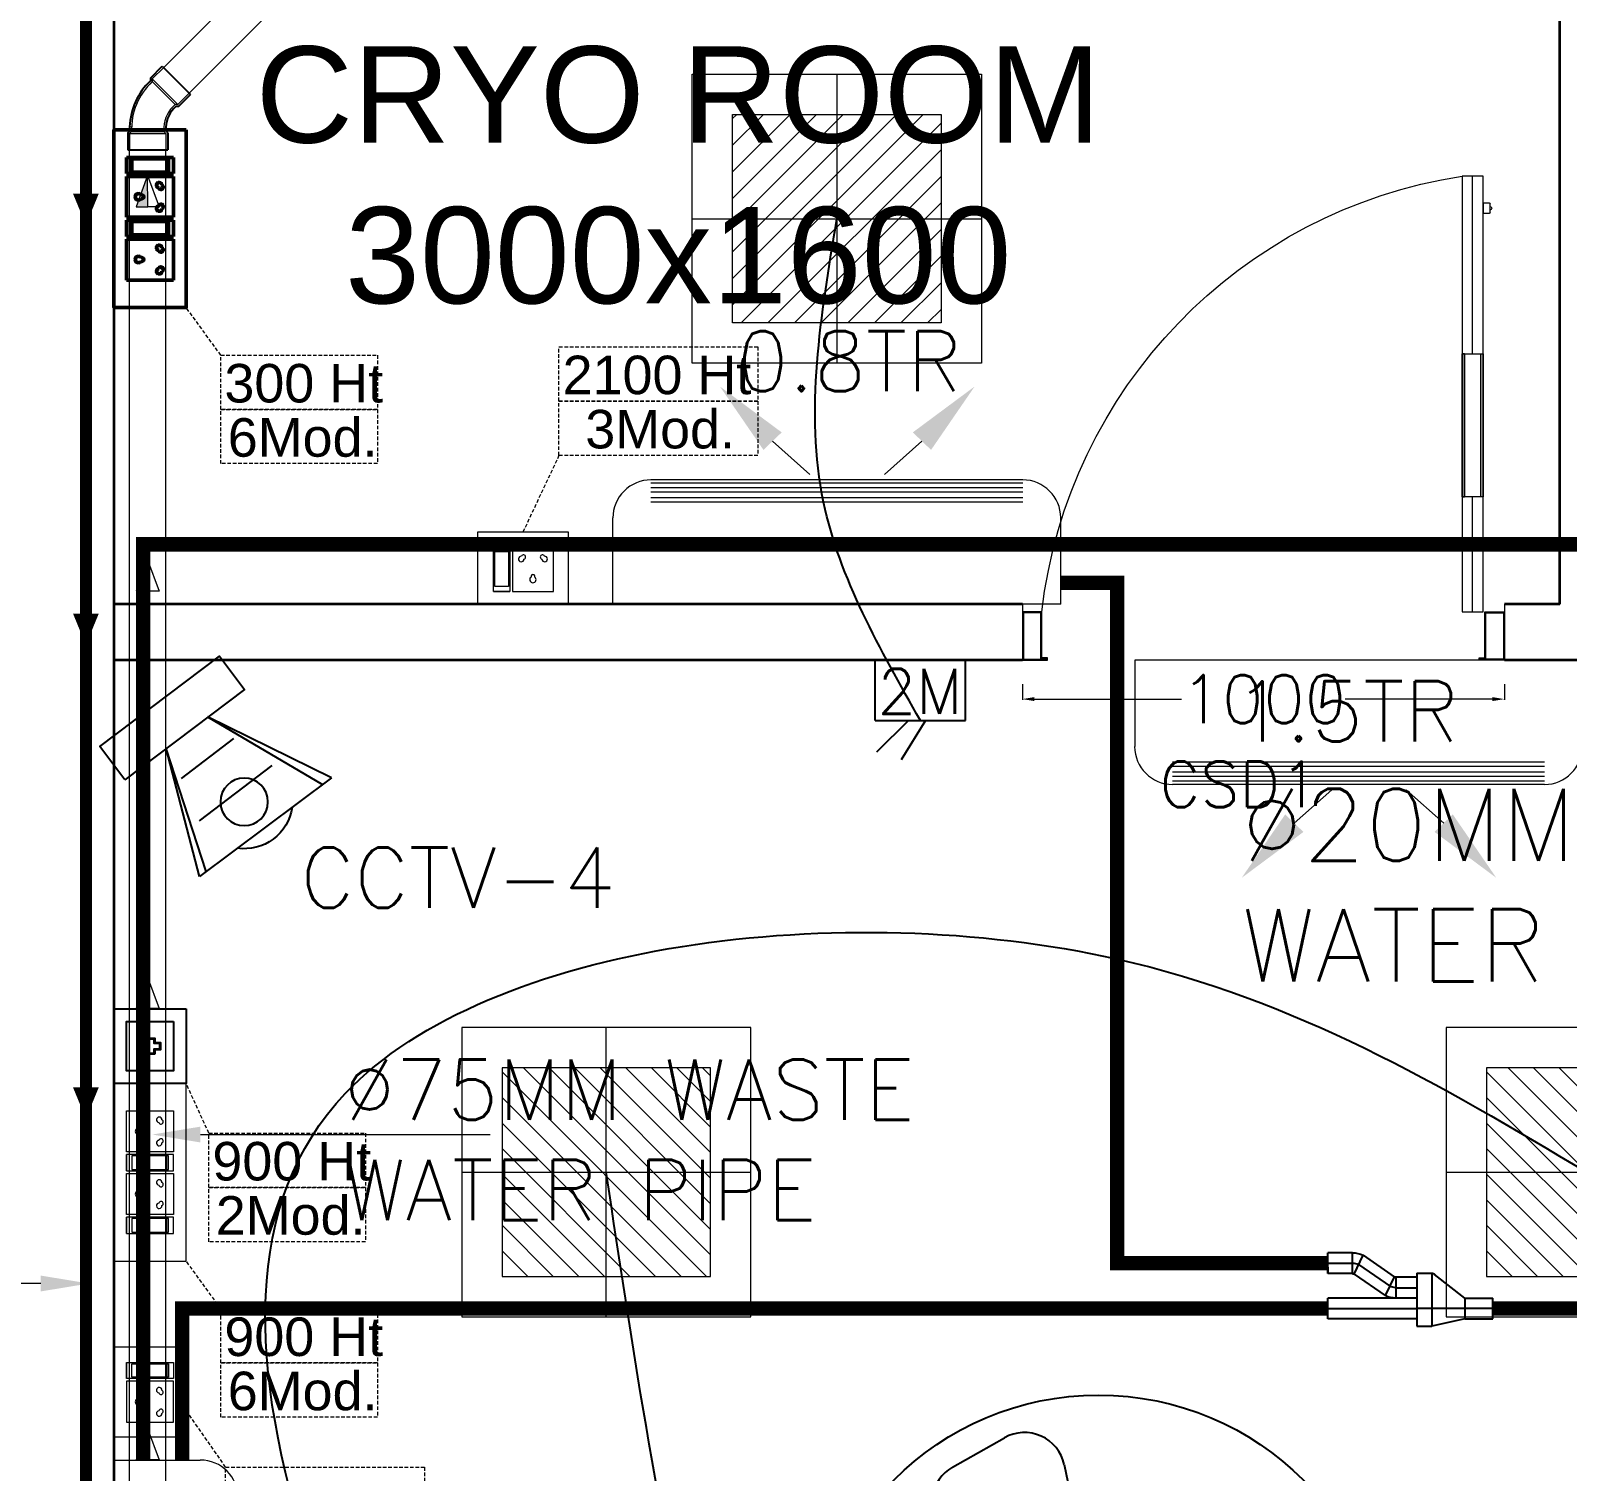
# Model space of a CAD drawing. Extents: x 3505867 to 3988380, y -625948 to -590408.
# Drawn here: x 3514911 to 3518100, y -599922 to -596933 of the extents above; entities that cross this region are included whole.
import ezdxf
from ezdxf import colors
from ezdxf.entities.mleader import LeaderData, LeaderLine
from ezdxf.math import Vec2, Vec3

# ---------------------------------------------------------------- set-up
doc = ezdxf.new("R2010")
doc.units = 0
doc.header["$LTSCALE"] = 6
doc.header["$MEASUREMENT"] = 0
for name, pattern in [('1', [0]), ('CONTINU', [0]), ('DASHED2', [0.375, 0.25, -0.125])]:
    doc.linetypes.add(name, pattern=pattern)
doc.layers.get('0').update_dxf_attribs({"linetype": 'CONTINUOUS'})
doc.layers.get('Defpoints').update_dxf_attribs({"linetype": 'CONTINUOUS'})
for name, color, linetype, lineweight in [('1200 Door', 144, 'CONTINUOUS', 5), ('1Y-JOINT', 1, 'CONTINUOUS', 25), ('ELE- DBS', 1, 'CONTINUOUS', 9), ('ELE-2NOS OF 6-16 RAW POWER SOCKET', 1, 'CONTINUOUS', 20), ('ELE-36W EMERGENCY  LED LIGHT', 7, 'CONTINUOUS', 18), ('ELE-36W LED LIGHT', 210, 'CONTINUOUS', 18), ('ELE. 2N0S OF 6-16 UPS SOCKETS', 191, 'CONTINUOUS', 15), ('ELE. DB', 1, 'CONTINUOUS', 9), ('HTL-AC UNIT', 5, 'CONTINUOUS', 25), ('M-VRF- CKT', 5, 'CONTINUOUS', 30), ('MEP_HVAC_VRF_COPPER_PIPE', 6, 'CONTINUOUS', 9), ('PHE-SP', 1, 'CONTINUOUS', 0), ('PL-SOFT  WATER SUPPLY PIPE', 162, 'CONTINUOUS', 9), ('PL-WATER PIPING', 1, 'CONTINUOUS', 9), ('Single Leaf Door', 4, 'CONTINUOUS', 18), ('vrf', 6, 'CONTINUOUS', 30), ('WALL', 10, 'CONTINUOUS', 35)]:
    doc.layers.add(name, color=color, linetype=linetype, lineweight=lineweight)
for name, color, linetype in [('AC CKT-8', 110, 'CONTINUOUS'), ('DIM', 7, 'CONTINUOUS'), ('ELE 36W EMERGENCY LIGHT', 5, 'CONTINUOUS'), ('ELE 36W LED LIGHT', 6, 'CONTINUOUS'), ('ELE-1200MM CEILINGFAN', 6, 'CONTINUOUS'), ('ELE-2M UPS P.SB', 3, 'CONTINUOUS'), ('ELE.LAN POINT', 3, 'CONTINUOUS'), ('FA-FIRE TEXT', 7, 'CONTINUOUS'), ('HTL-COPPER PIPE', 6, 'CONTINUOUS'), ('HVAC_HI-WALL_1.5TR', 5, 'CONTINUOUS'), ('LV.CC CEMARA', 66, 'CONTINUOUS'), ('M HVAC HIGH WALL UNIT', 3, 'CONTINUOUS'), ('MEP_HVAC_DRAIN_PIPE', 7, 'CONTINUOUS'), ('MEP_HVAC_TEXT', 7, 'CONTINUOUS'), ('phe-text', 1, 'CONTINUOUS'), ('PL- WASTE PIPE', 6, 'CONTINUOUS'), ('PL-RA WATER SUPPLY PIPE', 100, 'CONTINUOUS'), ('PL-SOIL PIPE', 1, 'CONTINUOUS'), ('TEXT', 5, 'CONTINUOUS')]:
    doc.layers.add(name, color=color, linetype=linetype)
doc.layers.add('CFT_LOOPING', color=7, linetype='1', lineweight=0, true_color=0xd6d600)
doc.layers.add('ELE-6A AC SOCKET', color=7, linetype='CONTINUOUS', true_color=0x00ceb6)
doc.layers.add('ELE-LIGHTING WIRING', color=7, linetype='CONTINUOUS', true_color=0x63d7b6)
doc.styles.add('ARIAL', font='')
doc.styles.add('ROMANS', font='romans.shx')
doc.styles.get("Standard").update_dxf_attribs({"font": 'SIMPLEX'})
doc.styles.add('VERDANA', font='')
doc.styles.get('ARIAL').set_extended_font_data('Arial')
doc.styles.get('VERDANA').set_extended_font_data('Verdana')
doc.dimstyles.new('AEPL1', dxfattribs={"dimtxt": 100, "dimasz": 25, "dimexe": 1.25, "dimexo": 50, "dimtad": 0, "dimdec": 0, "dimtxsty": 'ROMANS', "dimcen": 2.5, "dimclrd": 250, "dimclre": 250, "dimadec": 0, "dimazin": 0, "dimtfac": 1, "dimtdec": 0, "dimtmove": 0, "dimatfit": 3, "dimfxl": 1, "dimlwd": 0, "dimlwe": 0, "dimarcsym": 0})

# ---------------------------------------------------------------- blocks, each defined once
blk = doc.blocks.new('*D134')
at = {"layer": 'Defpoints', "color": 0, "linetype": 'ByBlock'}
for p in [(-26825, 15699.2), (-25825, 15699.2), (-25825, 15618.3)]:
    blk.add_point(p, dxfattribs=at)
at = {"layer": 'DIM', "color": 250, "linetype": 'ByBlock', "lineweight": 0}
for p, q in [((-26825, 15649.2), (-26825, 15617.1)), ((-25825, 15649.2), (-25825, 15617.1)), ((-26800, 15618.3), (-26494.7, 15618.3)), ((-25850, 15618.3), (-26155.3, 15618.3))]:
    blk.add_line(p, q, dxfattribs=at)
at = {"layer": 'DIM', "color": 250, "linetype": 'ByBlock'}
for points in [[(-26800, 15622.5), (-26800, 15614.2), (-26825, 15618.3)], [(-25850, 15614.2), (-25850, 15622.5), (-25825, 15618.3)]]:
    blk.add_solid(points, dxfattribs=at)
at = {"layer": 'DIM', "color": 0, "linetype": 'ByBlock', "insert": (-26325, 15618.3), "char_height": 100, "attachment_point": 5, "style": 'ROMANS'}
blk.add_mtext('1000', dxfattribs=at)
blk = doc.blocks.new('1000x2100x100 SD')
at = {"layer": 'Single Leaf Door'}
for points in [[(44.2, 338.9), (49.1, 338.9), (49.1, 635.4), (44.2, 635.4)], [(87.8, 635.4), (82.8, 635.4), (82.8, 338.9), (87.8, 338.9)]]:
    blk.add_hatch(color=6, dxfattribs=at).paths.add_polyline_path(points)
at = {"layer": 'Single Leaf Door', "color": 8}
for p, q in [((44.2, 100), (44.2, 1004.2)), ((44.2, 1004.2), (87.8, 1004.2)), ((66, 635.4), (66, 1004.2)), ((87.8, 1004.2), (87.8, 100)), ((29.8, 946.7), (29.8, 928.8)), ((44.2, 948.7), (31.7, 948.7)), ((31.7, 926.8), (44.2, 926.8)), ((44.2, 948.7), (44.2, 926.8)), ((66, 100), (66, 338.9)), ((0, 100), (0, 0)), ((40.2, 100), (0, 100)), ((2, 98), (2, 2)), ((38.2, 98), (2, 98)), ((38.2, 3), (38.2, 98)), ((40.2, 5), (40.2, 100)), ((87.8, 100), (44.2, 100)), ((959.8, 5), (959.8, 100)), ((959.8, 100), (1000, 100)), ((961.8, 3), (961.8, 98)), ((961.8, 98), (998, 98)), ((998, 98), (998, 2)), ((1000, 100), (1000, 0)), ((0, 0), (40.2, 0)), ((2, 2), (40.2, 2)), ((50.1, 3), (38.2, 3)), ((52.1, 5), (40.2, 5)), ((40.2, 2), (50.1, 2)), ((40.2, 0), (52.1, 0)), ((50.1, 2), (50.1, 3)), ((52.1, 0), (52.1, 5)), ((947.9, 5), (959.8, 5)), ((947.9, 0), (947.9, 5)), ((959.8, 0), (947.9, 0)), ((949.9, 3), (961.8, 3)), ((949.9, 2), (949.9, 3)), ((959.8, 2), (949.9, 2)), ((998, 2), (959.8, 2)), ((1000, 0), (959.8, 0))]:
    blk.add_line(p, q, dxfattribs=at)
at = {"layer": 'Single Leaf Door', "color": 6}
for p, q in [((87.8, 635.4), (44.2, 635.4)), ((44.2, 635.4), (44.2, 338.9)), ((49.1, 338.9), (49.1, 635.4)), ((82.8, 338.9), (82.8, 635.4)), ((87.8, 338.9), (87.8, 635.4)), ((44.2, 338.9), (87.8, 338.9))]:
    blk.add_line(p, q, dxfattribs=at)
at = {"layer": 'Single Leaf Door', "color": 6, "ltscale": 100}
blk.add_line((82.8, 635.4), (82.8, 338.9), dxfattribs=at)
at = {"layer": 'Single Leaf Door', "color": 6}
for points in [[(44.2, 635.4), (44.2, 338.9), (49.1, 338.9), (49.1, 635.4), (44.2, 635.4)], [(87.8, 635.4), (87.8, 338.9), (82.8, 338.9), (82.8, 635.4), (87.8, 635.4)]]:
    blk.add_lwpolyline(points, dxfattribs=at)
at = {"layer": 'Single Leaf Door', "ltscale": 5000}
blk.add_lwpolyline([(44.2, 635.4), (44.2, 338.9), (49.1, 338.9), (49.1, 635.4), (44.2, 635.4)], dxfattribs=at)
at = {"layer": 'Single Leaf Door', "color": 8}
for centre, radius, start, end in [((-69.3, -19.8), 1036, 6.6418, 81.2791), ((29.8, 937.7), 3.72, 90, 270), ((31.7, 946.7), 1.98, 90, 180), ((31.7, 928.8), 1.98, 180, 270)]:
    blk.add_arc(centre, radius, start, end, dxfattribs=at)
blk = doc.blocks.new('A$C07FB25EA')
at = {"layer": 'ELE-1200MM CEILINGFAN', "color": 3}
for p, q in [((6.533, 13.367), (9.467, 11.641)), ((0.256, 2.637), (3.168, 12.074)), ((9.838, 7.944), (2.359, 1.207)), ((-11.798, 4.548), (-2.225, 1.439)), ((-14.843, -1.026), (-14.815, 2.378)), ((-2.412, -1.097), (-12.041, -3.293)), ((2.156, -1.54), (8.872, -8.781)), ((1.96, -12.492), (-0.134, -2.646)), ((8.31, -12.341), (5.348, -14.019))]:
    blk.add_line(p, q, dxfattribs=at)
at = {"layer": 'ELE-1200MM CEILINGFAN', "color": 5, "ltscale": 10}
blk.add_circle((0, 0), 16.449, dxfattribs=at)
at = {"layer": 'ELE-1200MM CEILINGFAN', "color": 3}
for radius in [2.65, 1.578]:
    blk.add_circle((0, 0), radius, dxfattribs=at)
for centre, start, end in [((5.365, 11.383), 59.52805, 162.52285), ((8.299, 9.656), 311.94933, 59.52805), ((-12.512, 2.359), 71.94933, 179.52805), ((-12.54, -1.045), 179.52805, 282.52285), ((7.175, -10.337), 299.52805, 42.52285), ((4.213, -12.015), 191.94933, 299.52805)]:
    blk.add_arc(centre, 2.303, start, end, dxfattribs=at)
blk = doc.blocks.new('light300x600')
at = {"layer": 'ELE-36W LED LIGHT', "lineweight": 0}
for p, q in [((918214.7, -78407.4), (918214.7, -79007.4)), ((918814.7, -78407.4), (918214.7, -78407.4)), ((918514.7, -78407.4), (918514.7, -79007.4)), ((918814.7, -79007.4), (918814.7, -78407.4)), ((918298.3, -78491.3), (918298.6, -78491)), ((918298.3, -78544.3), (918351.6, -78491)), ((918298.3, -78597.3), (918404.7, -78491)), ((918298.3, -78650.4), (918457.7, -78491)), ((918298.3, -78703.4), (918510.7, -78491)), ((918298.3, -78756.4), (918563.8, -78491)), ((918298.3, -78809.5), (918616.8, -78491)), ((918298.3, -78862.5), (918669.8, -78491)), ((918298.3, -78915.5), (918722.9, -78491)), ((918298.3, -78491), (918298.3, -78923.7)), ((918731.1, -78491), (918298.3, -78491)), ((918731.1, -78923.7), (918731.1, -78491)), ((918343.2, -78923.7), (918731.1, -78535.8)), ((918396.2, -78923.7), (918731.1, -78588.8)), ((918449.2, -78923.7), (918731.1, -78641.9)), ((918214.7, -78707.4), (918814.7, -78707.4)), ((918502.3, -78923.7), (918731.1, -78694.9)), ((918555.3, -78923.7), (918731.1, -78747.9)), ((918608.3, -78923.7), (918731.1, -78801)), ((918661.3, -78923.7), (918731.1, -78854)), ((918298.3, -78923.7), (918731.1, -78923.7)), ((918714.4, -78923.7), (918731.1, -78907)), ((918214.7, -79007.4), (918814.7, -79007.4))]:
    blk.add_line(p, q, dxfattribs=at)
blk = doc.blocks.new('ELE.EMERGENCY 40W LED LIGHT')
at = {"layer": 'ELE-36W EMERGENCY  LED LIGHT'}
h = blk.add_hatch(dxfattribs=at)
h.set_pattern_fill('ANSI31', color=5, scale=300, style=0)
h.paths.add_polyline_path([(-207.7, -207.7), (-207.7, 207.7), (207.7, 207.7), (207.7, -207.7)])
for p, q in [((0, 288), (0, -288)), ((-288, 0), (288, 0))]:
    blk.add_line(p, q, dxfattribs=at)
for points in [[(-288, -288), (-288, 288), (288, 288), (288, -288)], [(-207.7, -207.7), (-207.7, 207.7), (207.7, 207.7), (207.7, -207.7)]]:
    blk.add_lwpolyline(points, close=True, dxfattribs=at)
blk = doc.blocks.new('2M UPS SB')
at = {"layer": 'ELE-2M UPS P.SB', "color": 3}
for p, q in [((-133.8, 160), (-69.3, 265.2)), ((-88.2, 160), (-3.4, 244.9)), ((-240, 160), (-240, 0)), ((0, 160), (-240, 160)), ((0, 160), (0, 0))]:
    blk.add_line(p, q, dxfattribs=at)
blk.add_text('2M', height=120, rotation=180, dxfattribs=at).set_placement((-6, 143))
blk = doc.blocks.new('WDD')
at = {"layer": 'ELE-LIGHTING WIRING', "color": 254, "linetype": 'ByBlock'}
blk.add_spline([(6768.4, 15339), (6567.6, 15791.5), (6595, 16380)], degree=3, dxfattribs=at)
at = {"layer": 'ELE-LIGHTING WIRING', "linetype": 'ByBlock'}
for points in [[(6116.7, 12276.8, 0), (5575.9, 14565.5), (7174.9, 14844), (8151, 14401.3, 0)], [(9086.8, 10919.2), (6726.4, 12339.6), (6116.7, 14401.3, 0)]]:
    blk.add_spline(points, degree=3, dxfattribs=at)
at = {"layer": 'ELE 36W EMERGENCY LIGHT', "xscale": 1.041666666677768, "yscale": 1.041666666677768, "zscale": 1.041666666677768}
blk.add_blockref('ELE.EMERGENCY 40W LED LIGHT', (6595, 16380), dxfattribs=at)
at = {"layer": 'ELE 36W LED LIGHT', "rotation": 89.9999999995464}
for p in [(-72590.7, -904113.4, 0), (-70548.2, -904113.4, 0)]:
    blk.add_blockref('light300x600', p, dxfattribs=at)
at = {"layer": 'ELE-1200MM CEILINGFAN', "color": 7, "ltscale": 8, "xscale": 36.47592107175105, "yscale": 36.47592107175105, "zscale": 36.47592107175105, "rotation": 180}
blk.add_blockref('A$C07FB25EA', (7138, 13339), dxfattribs=at)
at = {"layer": 'ELE-2M UPS P.SB', "color": 6, "xscale": 0.7812500000005363, "yscale": 0.7812500000005363, "zscale": 0.7812500000005363, "rotation": 179.9999999999999}
blk.add_blockref('2M UPS SB', (6674.6, 15464), dxfattribs=at)
blk = doc.blocks.new('RTUH 6U')
at = {"layer": 'ELE-2NOS OF 6-16 RAW POWER SOCKET', "color": 30, "ltscale": 300}
for p, q in [((-311.5, -26.5), (-226.5, -26.5)), ((-311.5, -123.5), (-311.5, -26.5)), ((-226.5, -26.5), (-226.5, -123.5)), ((-187.1, -26.5), (-220.9, -26.5)), ((-220.9, -26.5), (-220.9, -123.5)), ((-187.1, -123.5), (-187.1, -26.5)), ((-187.1, -123.5), (-187.1, -26.5)), ((-181.4, -123.5), (-181.4, -26.5)), ((-181.4, -26.5), (-96.4, -26.5)), ((-96.4, -26.5), (-96.4, -123.5)), ((-57, -26.5), (-90.8, -26.5)), ((-90.8, -26.5), (-90.8, -123.5)), ((-57, -123.5), (-57, -26.5)), ((-57, -123.5), (-57, -26.5)), ((-189.9, -37), (-218, -37)), ((-218, -37), (-218, -113)), ((-189.9, -40.4), (-218, -40.4)), ((-189.9, -113), (-189.9, -37)), ((-59.8, -37), (-88, -37)), ((-88, -37), (-88, -113)), ((-59.8, -40.4), (-88, -40.4)), ((-59.8, -113), (-59.8, -37)), ((-226.5, -123.5), (-311.5, -123.5)), ((-187.1, -123.5), (-220.9, -123.5)), ((-220.9, -123.5), (-187.1, -123.5)), ((-218, -113), (-189.9, -113)), ((-96.4, -123.5), (-181.4, -123.5)), ((-57, -123.5), (-90.8, -123.5)), ((-90.8, -123.5), (-57, -123.5)), ((-88, -113), (-59.8, -113))]:
    blk.add_line(p, q, dxfattribs=at)
blk.add_lwpolyline([(0, 0), (-368.5, 0), (-368.5, -150), (0, -150)], close=True, dxfattribs=at)
for centre, radius, start, end in [((-293.2, -56.1), 5.7, 87.49, 354.7311), ((-288.7, -52.1), 4.6, 284.9049, 157.3162), ((-249.3, -52.1), 4.6, 22.6838, 255.0951), ((-244.8, -56.1), 5.7, 185.2689, 92.51), ((-163.1, -56.1), 5.7, 87.49, 354.7311), ((-158.6, -52.1), 4.6, 284.9049, 157.3162), ((-119.2, -52.1), 4.6, 22.6838, 255.0951), ((-114.7, -56.1), 5.7, 185.2689, 92.51), ((-269, -99), 6.62, 127.1584, 52.8416), ((-269, -92.3), 4.22, 341.4031, 198.5969), ((-138.9, -99), 6.62, 127.1584, 52.8416), ((-138.9, -92.3), 4.22, 341.4031, 198.5969)]:
    blk.add_arc(centre, radius, start, end, dxfattribs=at)
blk = doc.blocks.new('54Y')
at = {"layer": 'ELE. 2N0S OF 6-16 UPS SOCKETS', "color": 140, "lineweight": 50}
for p, q in [((26.5, 311.5), (26.5, 277.7)), ((26.5, 277.7), (26.5, 311.5)), ((26.5, 311.5), (123.5, 311.5)), ((26.5, 311.5), (123.5, 311.5)), ((37, 280.5), (37, 308.7)), ((37, 308.7), (113, 308.7)), ((109.6, 308.7), (109.6, 280.5)), ((113, 308.7), (113, 280.5)), ((123.5, 311.5), (123.5, 277.7)), ((123.5, 277.7), (26.5, 277.7)), ((123.5, 272.1), (26.5, 272.1)), ((26.5, 272.1), (26.5, 187.1)), ((113, 280.5), (37, 280.5)), ((123.5, 187.1), (123.5, 272.1)), ((26.5, 187.1), (123.5, 187.1)), ((26.5, 181.4), (26.5, 147.6)), ((26.5, 147.6), (26.5, 181.4)), ((26.5, 181.4), (123.5, 181.4)), ((26.5, 181.4), (123.5, 181.4)), ((37, 150.4), (37, 178.6)), ((37, 178.6), (113, 178.6)), ((109.6, 178.6), (109.6, 150.4)), ((113, 178.6), (113, 150.4)), ((123.5, 181.4), (123.5, 147.6)), ((123.5, 147.6), (26.5, 147.6)), ((26.5, 142), (26.5, 57)), ((123.5, 142), (26.5, 142)), ((113, 150.4), (37, 150.4)), ((123.5, 57), (123.5, 142)), ((26.5, 57), (123.5, 57))]:
    blk.add_line(p, q, dxfattribs=at)
blk.add_lwpolyline([(150, 368.5), (150, 0), (0, 0), (0, 368.5)], close=True, dxfattribs=at)
for centre, radius, start, end in [((93.9, 253.8), 5.7, 357.49, 264.7311), ((51, 229.6), 6.62, 37.1584, 322.8416), ((57.7, 229.6), 4.22, 251.4031, 108.5969), ((97.9, 249.3), 4.6, 194.9049, 67.3162), ((93.9, 205.3), 5.7, 95.2689, 2.51), ((97.9, 209.8), 4.6, 292.6838, 165.0951), ((93.9, 123.7), 5.7, 357.49, 264.7311), ((51, 99.5), 6.62, 37.1584, 322.8416), ((57.7, 99.5), 4.22, 251.4031, 108.5969), ((97.9, 119.2), 4.6, 194.9049, 67.3162), ((93.9, 75.2), 5.7, 95.2689, 2.51), ((97.9, 79.7), 4.6, 292.6838, 165.0951)]:
    blk.add_arc(centre, radius, start, end, dxfattribs=at)
blk = doc.blocks.new('EQ2WE')
at = {"layer": 'ELE-6A AC SOCKET', "lineweight": 0}
for p, q in [((-98.7, 169.5), (-215.4, 169.5)), ((-215.4, 169.5), (-215.4, 36.3)), ((-98.7, 36.3), (-98.7, 169.5)), ((-91, 36.3), (-91, 169.5)), ((-91, 169.5), (-44.6, 169.5)), ((-44.6, 169.5), (-91, 169.5)), ((-87.1, 50.8), (-87.1, 155)), ((-87.1, 155), (-48.5, 155)), ((-48.5, 155), (-48.5, 50.8)), ((-44.6, 169.5), (-44.6, 36.3)), ((-44.6, 169.5), (-44.6, 36.3)), ((-48.5, 55.5), (-87.1, 55.5)), ((-48.5, 50.8), (-87.1, 50.8)), ((-215.4, 36.3), (-98.7, 36.3)), ((-44.6, 36.3), (-91, 36.3))]:
    blk.add_line(p, q, dxfattribs=at)
blk.add_lwpolyline([(0, 0), (-257.3, 0), (-257.3, 205.9), (0, 205.9)], close=True, dxfattribs=at)
for centre, radius, start, end in [((-157.1, 135.8), 9.08, 307.1584, 232.8416), ((-157.1, 126.7), 5.79, 161.4031, 18.5969), ((-190.3, 76.9), 7.83, 5.2689, 272.51), ((-184.2, 71.6), 6.31, 202.6838, 75.0951), ((-130, 71.6), 6.31, 104.9049, 337.3162), ((-123.8, 76.9), 7.83, 267.49, 174.7311)]:
    blk.add_arc(centre, radius, start, end, dxfattribs=at)
blk = doc.blocks.new('SFDS')
at = {"layer": 'CFT_LOOPING', "color": 7, "linetype": 'DASHED2', "ltscale": 5}
for p, q in [((5316.9, 16096.7), (5245, 16195.8)), ((6018.5, 15888.8), (5943.8, 15730)), ((5316.9, 14118), (5245, 14217)), ((5326.9, 13789.5), (5245, 13906.8))]:
    blk.add_line(p, q, dxfattribs=at)
for points in [[(6018.5, 16113.8), (6431.1, 16113.8), (6431.1, 16001.3), (6018.5, 16001.3)], [(5316.9, 16096.7), (5641.7, 16096.7), (5641.7, 15984.2), (5316.9, 15984.2)], [(5316.9, 15984.2), (5641.7, 15984.2), (5641.7, 15871.7), (5316.9, 15871.7)], [(6018.5, 16001.3), (6431.1, 16001.3), (6431.1, 15888.8), (6018.5, 15888.8)], [(5316.9, 14118), (5641.7, 14118), (5641.7, 14005.5), (5316.9, 14005.5)], [(5316.9, 14005.5), (5641.7, 14005.5), (5641.7, 13893), (5316.9, 13893)], [(5326.9, 13789.5), (5739.5, 13789.5), (5739.5, 13677), (5326.9, 13677)]]:
    blk.add_lwpolyline(points, close=True, dxfattribs=at)
at = {"layer": 'ELE-2NOS OF 6-16 RAW POWER SOCKET', "color": 254, "linetype": 'ByBlock'}
blk.add_blockref('54Y', (5095, 16195.8), dxfattribs=at)
at = {"layer": 'ELE-2NOS OF 6-16 RAW POWER SOCKET', "color": 3, "linetype": 'ByBlock', "rotation": 270}
blk.add_blockref('RTUH 6U', (5245, 14217), dxfattribs=at)
at = {"layer": 'ELE-6A AC SOCKET', "color": 254, "linetype": 'ByBlock', "xscale": 0.7286145446852714, "yscale": 0.7286145446852714, "zscale": 0.7286145446852714}
for p, rotation in [((5850, 15730), 180), ((5245, 14039.3), 90)]:
    blk.add_blockref('EQ2WE', p, dxfattribs=dict(at, rotation=rotation))
at = {"layer": 'TEXT', "color": 7, "char_height": 80, "attachment_point": 1}
for s, insert, width in [('\\A1;{\\fArial|b0|i0|c0|p34;300 Ht\\P}', (5324.3, 16078.6), 8957.987), ('\\A1;{\\fArial|b0|i0|c0|p34;2100 Ht}', (6026, 16095.8), 8957.987), ('\\A1;{\\fArial|b0|i0|c0|p34;3Mod.}', (6073.1, 15983.3), 352.575), ('\\A1;{\\fArial|b0|i0|c0|p34;6Mod.\\P}', (5331.3, 15966.1), 352.575), ('\\A1;{\\fArial|b0|i0|c0|p34;900 Ht\\P}', (5324.3, 14099.9), 8957.987), ('\\A1;{\\fArial|b0|i0|c0|p34;6Mod.\\P}', (5331.3, 13987.4), 352.575)]:
    blk.add_mtext(s, dxfattribs=dict(at, insert=insert, width=width))
blk = doc.blocks.new('CC CEMARA')
at = {"layer": 'LV.CC CEMARA', "linetype": 'ByBlock'}
for p, q in [((239.6, -66.6), (64.7, -12.2)), ((232.1, -75.7), (64.7, -12.2)), ((46.7, -104.5), (105.3, -34.9)), ((81.3, -159.1), (162.8, -62.4)), ((94.5, -242.4), (18.6, -67.1)), ((18.6, -67.1), (104.2, -230.6)), ((94.5, -242.4), (239.6, -66.6))]:
    blk.add_line(p, q, dxfattribs=at)
blk.add_lwpolyline([(110.8, 42.8), (66.4, 79.7), (-66.4, -79.7), (-22, -116.7)], close=True, dxfattribs=at)
blk.add_circle((133.5, -123.5), 32.9, dxfattribs=at)
blk.add_arc((131.6, -123.6), 66.7, 275.3702, 5.5412, dxfattribs=at)
blk = doc.blocks.new('Voice')
at = {"layer": 'ELE.LAN POINT', "color": 6}
for points in [[(0, -31.8), (127.9, -31.8), (127.9, 92), (0, 92)], [(21.9, -10), (106, -10), (106, 70.1), (21.9, 70.1)], [(77.3, 21.4), (69.7, 21.4), (69.7, 11.7), (58.1, 11.7), (58.1, 21.4), (50.6, 21.4), (50.6, 38.7), (77.3, 38.7)], [(75.9, 22.8), (68.4, 22.8), (68.4, 13), (59.5, 13), (59.5, 22.8), (52, 22.8), (52, 37.4), (75.9, 37.4)]]:
    blk.add_lwpolyline(points, close=True, dxfattribs=at)
blk = doc.blocks.new('EFRWR')
at = {"layer": 'CFT_LOOPING', "color": 7, "linetype": 'DASHED2', "ltscale": 5}
blk.add_line((5292, 14482.2), (5245, 14585.5), dxfattribs=at)
for points in [[(5292, 14482.2), (5616.8, 14482.2), (5616.8, 14369.7), (5292, 14369.7)], [(5292, 14369.7), (5616.8, 14369.7), (5616.8, 14257.2), (5292, 14257.2)]]:
    blk.add_lwpolyline(points, close=True, dxfattribs=at)
at = {"layer": 'ELE.LAN POINT', "color": 7, "xscale": -1.211286963933217, "yscale": 1.211286963933217, "zscale": 1.211286963933217, "rotation": 89.99999999999984}
blk.add_blockref('Voice', (5206.4, 14740.4), dxfattribs=at)
at = {"layer": 'LV.CC CEMARA', "xscale": -1.500000000000001, "yscale": 1.5, "zscale": 1.5, "rotation": 87.26239588884258}
blk.add_blockref('CC CEMARA', (5189.9, 15378.7), dxfattribs=at)
at = {"layer": 'FA-FIRE TEXT', "color": 200, "linetype": 'CONTINU', "insert": (5481.9, 15075), "char_height": 125, "width": 349.838, "attachment_point": 1, "style": 'ROMANS'}
blk.add_mtext('{\\C256;CCTV-4\\P}', dxfattribs=at)
at = {"layer": 'TEXT', "color": 7, "char_height": 80, "attachment_point": 1}
for s, insert, width in [('\\A1;{\\fArial|b0|i0|c0|p34;900 Ht\\P}', (5299.4, 14464.2), 8957.987), ('\\A1;{\\fArial|b0|i0|c0|p34;2Mod.\\P}', (5306.4, 14351.7), 352.575)]:
    blk.add_mtext(s, dxfattribs=dict(at, insert=insert, width=width))
blk = doc.blocks.new('100 ELBOW')
at = {"color": 0, "linetype": 'Continuous'}
for p, q in [((72.2, 60.9), (66.6, 55.2)), ((72.2, 60.9), (123.7, 60.9)), ((123.7, 60.9), (123.7, -60.9)), ((-77.3, 0.5), (-85.9, -8)), ((-94.1, -8), (-130.6, -44.4)), ((-130.6, -44.4), (-44.4, -130.6)), ((-94.1, -8), (-85.9, -8)), ((-0.4, -78.2), (-8, -85.8)), ((-8, -94.1), (-8, -85.8)), ((72.2, -60.9), (66.4, -55.1)), ((72.2, -60.9), (123.7, -60.9)), ((-8, -94.1), (-44.4, -130.6))]:
    blk.add_line(p, q, dxfattribs=at)
at = {"color": 8, "linetype": 'Continuous', "lineweight": 0, "ltscale": 0.005}
for p, q in [((68.7, -49.1), (68.7, 49.1)), ((74.6, 55), (68.9, 49.3)), ((74.6, -55), (74.6, 55)), ((74.6, 55), (123.7, 55)), ((-91.7, -13.9), (-126.4, -48.6)), ((-91.7, -13.9), (-13.9, -91.7)), ((-91.7, -13.9), (-83.3, -13.9)), ((-83.4, -13.9), (-13.9, -83.3)), ((-13.9, -91.7), (-48.6, -126.4)), ((-4.5, -73.9), (-13.9, -83.3)), ((-13.9, -91.7), (-13.9, -83.3)), ((74.6, -55), (68.9, -49.3)), ((74.6, -55), (123.7, -55))]:
    blk.add_line(p, q, dxfattribs=at)
at = {"color": 8, "linetype": 'Continuous', "ltscale": 0.005}
blk.add_line((-72.3, -2.8), (-73.3, -3.7), dxfattribs=at)
at = {"color": 8, "linetype": 'Continuous', "lineweight": 0, "ltscale": 0.005}
for centre, radius, start, end in [((61.5, -148.1), 197.5, 87.8618, 137.18), ((60.9, -147.1), 98.2, 85.3383, 131.766)]:
    blk.add_arc(centre, radius, start, end, dxfattribs=at)
at = {"color": 0, "linetype": 'Continuous'}
for centre, radius, start, end in [((61.6, -148.2), 203.5, 88.5977, 133.0508), ((60.9, -147.1), 92.3, 86.6643, 131.6643)]:
    blk.add_arc(centre, radius, start, end, dxfattribs=at)
blk = doc.blocks.new('A$C0B1B3CFA')
at = {"layer": 'PHE-SP'}
h = blk.add_hatch(color=7, dxfattribs=at)
h.dxf.hatch_style = 1
h.paths.add_polyline_path([(-0.0495, 0.0226), (-0.0495, 0), (0.0124, 0)])
at = {"layer": 'PHE-SP', "color": 7}
for points in [[(-0.0495, 0), (0.0124, 0), (-0.0495, 0.0226), (-0.0495, 0)], [(-0.0495, 0), (0.0124, 0), (-0.0495, -0.0226), (-0.0495, 0)]]:
    blk.add_lwpolyline(points, dxfattribs=at)
blk = doc.blocks.new('Z$W@#3BD47561')
at = {"layer": 'PHE-SP', "xscale": 49.00933755098914, "yscale": 49.00933755098914, "zscale": 49.00933755098914, "rotation": 270}
blk.add_blockref('A$C0B1B3CFA', (0, 0), dxfattribs=at)
blk = doc.blocks.new('Z$W@#4AA511D8')
at = {"layer": 'phe-text', "linetype": 'ByBlock', "lineweight": -2, "ltscale": 0.5, "xscale": 0.0244727334018079, "yscale": 0.0244727334018079, "zscale": 0.0244727334018079, "rotation": 270}
blk.add_blockref('Z$W@#3BD47561', (0.0148, 0), dxfattribs=at)
blk = doc.blocks.new('HI WALL SPLIT AC UNIT 1.5TR')
at = {"layer": 'HVAC_HI-WALL_1.5TR', "color": 7, "lineweight": 5}
for p, q in [((1295285.1, -129882.4), (1295362.7, -129951.6)), ((1295595, -129882.4), (1295517.4, -129951.6))]:
    blk.add_line(p, q, dxfattribs=at)
at = {"layer": 'HVAC_HI-WALL_1.5TR', "color": 5, "lineweight": 5}
for p, q in [((1295076, -129962.8), (1295847.5, -129962.8)), ((1294997.2, -130220.8), (1294997.2, -130041.6)), ((1295926.2, -130220.8), (1295926.2, -130041.6)), ((1294997.2, -130220.8), (1295926.2, -130220.8))]:
    blk.add_line(p, q, dxfattribs=at)
at = {"layer": 'HVAC_HI-WALL_1.5TR', "color": 8, "lineweight": 5}
for p, q in [((1295076, -129969.7), (1295847.5, -129969.7)), ((1295076, -129979), (1295847.5, -129979)), ((1295076, -129988.2), (1295847.5, -129988.2)), ((1295076, -129999.8), (1295847.5, -129999.8)), ((1295076, -130009), (1295847.5, -130009))]:
    blk.add_line(p, q, dxfattribs=at)
at = {"layer": 'HVAC_HI-WALL_1.5TR', "color": 5, "lineweight": 5}
for centre, start, end in [((1295076, -130041.6), 90, 180), ((1295847.5, -130041.6), 0, 90)]:
    blk.add_arc(centre, 78.8, start, end, dxfattribs=at)
at = {"layer": 'HVAC_HI-WALL_1.5TR', "color": 7, "lineweight": 5}
for points in [[(1295304, -129864.2), (1295266.2, -129900.6), (1295175.9, -129769)], [(1295576.1, -129864.2), (1295613.9, -129900.6), (1295704.2, -129769)]]:
    blk.add_solid(points, dxfattribs=at)
blk = doc.blocks.new('HI WALL SPLIT AC UNIT')
at = {"layer": 'M HVAC HIGH WALL UNIT', "lineweight": 5}
for p, q in [((955021.3, -147903.8), (955950.3, -147903.8)), ((955021.3, -147903.8), (955021.3, -148083)), ((955950.3, -147903.8), (955950.3, -148083)), ((955100.1, -148161.8), (955871.6, -148161.8))]:
    blk.add_line(p, q, dxfattribs=at)
at = {"layer": 'M HVAC HIGH WALL UNIT', "color": 8, "lineweight": 5}
for p, q in [((955100.1, -148115.6), (955871.6, -148115.6)), ((955100.1, -148124.8), (955871.6, -148124.8)), ((955100.1, -148136.4), (955871.6, -148136.4)), ((955100.1, -148145.6), (955871.6, -148145.6)), ((955100.1, -148154.9), (955871.6, -148154.9))]:
    blk.add_line(p, q, dxfattribs=at)
at = {"layer": 'M HVAC HIGH WALL UNIT', "color": 7, "lineweight": 5}
for p, q in [((955309.2, -148242.2), (955386.8, -148173)), ((955619.1, -148242.2), (955541.5, -148173))]:
    blk.add_line(p, q, dxfattribs=at)
at = {"layer": 'M HVAC HIGH WALL UNIT', "lineweight": 5}
for centre, start, end in [((955100.1, -148083), 180, 270), ((955871.6, -148083), 270, 0)]:
    blk.add_arc(centre, 78.8, start, end, dxfattribs=at)
at = {"layer": 'M HVAC HIGH WALL UNIT', "color": 7, "lineweight": 5}
for points in [[(955328.1, -148260.4), (955290.3, -148224), (955199.9, -148355.6)], [(955600.2, -148260.4), (955638, -148224), (955728.3, -148355.6)]]:
    blk.add_solid(points, dxfattribs=at)
blk = doc.blocks.new('Y-JOINT')
at = {"layer": '1Y-JOINT', "extrusion": (7.0061e-12, -6.61628e-05, 1)}
for p, q in [((416463.1, -2646.1, 0), (416247.1, -2646.1, 0)), ((416247.1, -2646.1, 0), (416247.1, -2696.7, 0)), ((416463.1, -2757.4, 0), (416463.1, -2628.5, 0)), ((416463.1, -2628.5, 0), (416499.1, -2628.5, 0)), ((416499.1, -2757.4, 0), (416499.1, -2628.5, 0)), ((416579.1, -2646.1, 0), (416499.1, -2628.5, 0)), ((416247.1, -2671.4, 0), (416463.1, -2671.4, 0)), ((416463.1, -2696.7, 0), (416247.1, -2696.7, 0)), ((416310.3, -2755.2, 0), (416385.8, -2702.8, 0)), ((416408, -2748.2, 0), (416385.8, -2702.8, 0)), ((416411.9, -2747.3, 0), (416411.9, -2696.7, 0)), ((416463.1, -2696.7, 0), (416411.9, -2696.7, 0)), ((416411.9, -2722, 0), (416463.1, -2722, 0)), ((416579.1, -2696.7, 0), (416506, -2754.1, 0)), ((416306.4, -2756.1, 0), (416247.1, -2756.1, 0)), ((416247.1, -2771.6, 0), (416247.1, -2756.1, 0)), ((416247.1, -2756.1, 0), (416247.1, -2806.7, 0)), ((416306.4, -2756.1, 0), (416306.4, -2806.7, 0)), ((416310.3, -2755.2, 0), (416332.5, -2800.7, 0)), ((416321.4, -2777.9, 0), (416398.7, -2724.6, 0)), ((416332.5, -2800.7, 0), (416408, -2748.2, 0)), ((416463.1, -2747.3, 0), (416411.9, -2747.3, 0)), ((416463.1, -2757.4, 0), (416499.1, -2757.4, 0)), ((416247.1, -2781.4, 0), (416306.4, -2781.4, 0)), ((416306.4, -2806.7, 0), (416247.1, -2806.7, 0))]:
    blk.add_line(p, q, dxfattribs=at)
at = {"layer": '1Y-JOINT', "extrusion": (6.9964e-12, -6.61628e-05, 1)}
for p, q in [((416579.1, -2646.1, 0), (416647.1, -2646.1, 0)), ((416647.1, -2646.1, 0), (416647.1, -2696.7, 0)), ((416647.1, -2671.4, 0), (416463.1, -2671.4, 0)), ((416579.1, -2696.7, 0), (416647.1, -2696.7, 0))]:
    blk.add_line(p, q, dxfattribs=at)
at = {"layer": '1Y-JOINT'}
blk.add_line((416579.1, -2696.7, 0), (416579.1, -2646.1, 0), dxfattribs=at)
at = {"layer": '1Y-JOINT', "extrusion": (7.0061e-12, -6.61628e-05, 1)}
for centre, radius, start, end in [((416411.9, -2756.2, 0.2), 59.5, 90, 116.0671), ((416411.9, -2756.2, 0.2), 34.2, 90, 116.0671), ((416306.4, -2747.3, 0.2), 8.85, 270, 296.0671), ((416411.9, -2756.2, 0.2), 8.85, 90, 116.0671), ((416499.1, -2748.6, 0.2), 8.85, 270, 321.3789), ((416306.4, -2747.3, 0.2), 34.2, 270, 296.0671), ((416306.4, -2747.3, 0.2), 59.5, 270, 296.0671)]:
    blk.add_arc(centre, radius, start, end, dxfattribs=at)
blk = doc.blocks.new('A$C4D743431')
at = {"layer": 'AC CKT-8', "xscale": 0.933787291884793, "yscale": 0.933787291884793, "zscale": 0.933787291884793, "rotation": 359.9999939263457}
blk.add_blockref('Y-JOINT', (-389059.7, 2494.6, 0), dxfattribs=at)
blk = doc.blocks.new('G$C4406566D')
at = {"layer": 'M-VRF- CKT', "xscale": 0.8031807735897878, "yscale": 0.8031807735897878, "zscale": 0.8031807735897878, "rotation": 180}
blk.add_blockref('A$C4D743431', (-224.2, -88.8, 0), dxfattribs=at)
blk.add_blockref('A$C4D743431', (-224.2, -88.8, 0), dxfattribs=at)
blk = doc.blocks.new('G$C186CAD5F')
at = {"layer": 'vrf', "color": 3, "xscale": 8.96419313933734, "yscale": 8.96419313933734, "zscale": 8.96419313933734, "rotation": 270.0000005682937}
blk.add_blockref('G$C4406566D', (796, -2010, 0), dxfattribs=at)
blk = doc.blocks.new('DAD')
at = {"layer": 'MEP_HVAC_DRAIN_PIPE', "linetype": 'ByBlock', "const_width": 30}
blk.add_lwpolyline([(5155.7, 13804), (5155.7, 15704.3), (8242.9, 15704.3)], dxfattribs=at)
at = {"layer": 'MEP_HVAC_VRF_COPPER_PIPE', "color": 6, "linetype": 'ByBlock', "const_width": 30, "elevation": 0}
for points in [[(7614.1, 14212.6), (7176.7, 14212.6), (7176.7, 15624.4), (7059.5, 15624.4)], [(7614.1, 14118.5), (5236.7, 14118.5), (5236.7, 13804)], [(12199, 13690.1), (12199, 14118.5), (7956, 14118.5)]]:
    blk.add_lwpolyline(points, dxfattribs=at)
at = {"layer": 'HTL-COPPER PIPE', "xscale": -0.1271654228864588, "yscale": 0.1271654228864588, "zscale": 0.1271654228864588, "rotation": 270.0000011152191}
blk.add_blockref('G$C186CAD5F', (7956, 14118.5, 0), dxfattribs=at)
at = {"layer": 'HVAC_HI-WALL_1.5TR'}
for p, rotation in [((1303139.2, -114756.8), 180), ((135315.8, 1308801.2), 270)]:
    blk.add_blockref('HI WALL SPLIT AC UNIT 1.5TR', p, dxfattribs=dict(at, rotation=rotation))
at = {"layer": 'M HVAC HIGH WALL UNIT', "color": 1, "rotation": 180}
blk.add_blockref('HI WALL SPLIT AC UNIT', (962080.8, -132323.8), dxfattribs=at)
at = {"layer": 'MEP_HVAC_TEXT', "color": 0, "char_height": 125, "attachment_point": 3, "rotation": 359.9931, "style": 'VERDANA'}
for s, insert in [('{\\Fromans|c0;\\C256;0.8TR}', (6853.5, 16146.8)), ('{\\Fromans|c0;\\C256;1.5TR}', (7885.2, 15420.2))]:
    blk.add_mtext_dynamic_manual_height_columns(s, width=1718.699, gutter_width=750, heights=[0], dxfattribs=dict(at, insert=insert))
blk = doc.blocks.new('CIVIL IVF')
at = {"layer": 'WALL', "color": 8, "linetype": 'ByBlock'}
for p, q in [((-28710, 17415.2), (-28710, 11450.2)), ((-28710, 17415.2), (-28710, 11450.2)), ((-25710, 15815.2), (-25710, 17415.2)), ((-26825, 15815.2), (-28710, 15815.2)), ((-25710, 15815.2), (-25825, 15815.2)), ((-26825, 15699.2), (-28710, 15699.2)), ((-23545, 15699.2), (-25825, 15699.2))]:
    blk.add_line(p, q, dxfattribs=at)
at = {"layer": 'WALL', "color": 8, "lineweight": 0}
for p, q in [((-26825, 15815.2), (-26825, 15699.2)), ((-25825, 15815.2), (-25825, 15699.2))]:
    blk.add_line(p, q, dxfattribs=at)
at = {"layer": 'Single Leaf Door', "color": 8, "xscale": -1}
blk.add_blockref('1000x2100x100 SD', (-25825, 15699.2), dxfattribs=at)
at = {"layer": '1200 Door', "color": 8, "linetype": 'ByBlock', "style": 'ROMANS'}
blk.add_text('CSD1', height=94.18, dxfattribs=at).set_placement((-26540.5, 15394.3, -35804.4))
at = {"layer": 'DIM', "color": 8, "insert": (-27539, 16704.8), "char_height": 200, "width": 1982.81, "attachment_point": 5, "style": 'ARIAL'}
blk.add_mtext('CRYO ROOM 3000x1600', dxfattribs=at)
at = {"layer": 'DIM', "color": 8, "linetype": 'ByBlock'}
dim = blk.add_linear_dim(base=(-25825, 15618.3), p1=(-26825, 15699.2), p2=(-25825, 15699.2), dimstyle='AEPL1', dxfattribs=at)
dim.commit()
dim.dimension.update_dxf_attribs({"geometry": '*D134', "text_midpoint": (-26325, 15618.3)})
blk = doc.blocks.new('ETWER')
at = {"layer": 'PL- WASTE PIPE', "linetype": 'ByBlock', "lineweight": 0, "ltscale": 5}
for p, q in [((5198.3, 16693.8), (5615.5, 17111)), ((5251.3, 16640.7), (5668.6, 17058)), ((5127.7, 11893.8), (5127.7, 16523.3)), ((5202.7, 11893.8), (5202.7, 16523.3))]:
    blk.add_line(p, q, dxfattribs=at)
at = {"layer": 'PL-SOFT  WATER SUPPLY PIPE', "color": 3, "const_width": 25}
blk.add_lwpolyline([(8160.3, 17235), (5652.1, 17235), (5652.1, 17136.1), (5036.9, 17136.1), (5036.9, 11234.7), (5659.5, 11234.7), (5659.5, 11165.1), (6444, 11165.1)], dxfattribs=at)
at = {"layer": 'PL-WATER PIPING', "color": 61}
for points in [[(5036.9, 16431.7, 53.3, 0, 0), (5036.9, 16366.9, 0, 0, 0)], [(5036.9, 15560.3, 53.3, 0, 0), (5036.9, 15495.5, 0, 0, 0)], [(5036.9, 14577.2, 53.3, 0, 0), (5036.9, 14512.4, 0, 0, 0)]]:
    blk.add_lwpolyline(points, format="xyseb", dxfattribs=at)
at = {"layer": 'PL- WASTE PIPE', "linetype": 'ByBlock', "ltscale": 5, "xscale": 0.6818181811568929, "yscale": 0.6818181824598778, "zscale": 0.6818181817632315, "rotation": 45.00000000000026}
blk.add_blockref('100 ELBOW', (5165.2, 16607.6), dxfattribs=at)
at = {"layer": 'PL-SOIL PIPE', "color": 1, "linetype": 'Continuous', "xscale": 876.8658294741393, "yscale": 876.8658294741393, "zscale": 876.8658294741393, "rotation": 270.129995499921}
for p in [(5165, 16469.9), (5165, 15671.9), (5165, 14806), (5165, 13869.4)]:
    blk.add_blockref('Z$W@#4AA511D8', p, dxfattribs=at)
at = {"layer": 'PL- WASTE PIPE', "linetype": 'ByBlock', "lineweight": 0, "ltscale": 5, "insert": (5571.9, 14635.3), "char_height": 125, "width": 1332.591, "attachment_point": 1, "style": 'ROMANS'}
blk.add_mtext('%%c75MM WASTE WATER PIPE', dxfattribs=at)
at = {"layer": 'PL-SOFT  WATER SUPPLY PIPE', "color": 5, "insert": (7433.9, 15197.2), "char_height": 150, "width": 1899.144, "attachment_point": 1}
blk.add_mtext('%%c20MM RAW WATER PIPE', dxfattribs=at)
at = {"layer": 'PL- WASTE PIPE', "linetype": 'ByBlock', "lineweight": 0, "ltscale": 5}
ml = blk.add_multileader_mtext('Standard', dxfattribs=at)
ml.set_content(' ', color=256)
ml.set_leader_properties()
ml.build(insert=Vec2(0, 0))
ml.multileader.update_dxf_attribs({"text_right_attachment_type": 6, "dogleg_length": 265, "arrow_head_size": 100})
ctx = ml.context
ctx.base_point, ctx.char_height, ctx.arrow_head_size, ctx.landing_gap_size, ctx.plane_origin = Vec3(5875.6, 14479.5), 100, 100, 50, Vec3(5401, 14099.5)
ctx.right_attachment = 6
notes = []
notes.append((ctx, [(0, (1, 1, 0), (5610.6, 14479.5), (1, 0), 265, [(0, [(5174.7, 14479.5)], 0, [])])]))
ctx.mtext.insert, ctx.mtext.flow_direction = Vec3(5925.6, 14539.5), 5
at = {"layer": 'PL-RA WATER SUPPLY PIPE', "ltscale": 0.01}
ml = blk.add_multileader_mtext('Standard', dxfattribs=at)
ml.set_content(' ', color=256)
ml.set_leader_properties()
ml.build(insert=Vec2(0, 0))
ml.multileader.update_dxf_attribs({"text_right_attachment_type": 6, "dogleg_length": 481.5, "arrow_head_size": 100})
ctx = ml.context
ctx.base_point, ctx.char_height, ctx.arrow_head_size, ctx.landing_gap_size, ctx.plane_origin, ctx.plane_x_axis = Vec3(4016.3, 14230.4), 100, 100, 50, Vec3(5251.5, 14170.4), Vec3(-1, 0)
ctx.right_attachment = 6
notes.append((ctx, [(0, (1, 1, 0), (4597.9, 14170.4), (-1, 0), 481.5, [(0, [(5043.3, 14170.4)], 0, [])])]))
ctx.mtext.insert, ctx.mtext.flow_direction = Vec3(4066.3, 14290.4), 5
for ctx, leaders in notes:
    for number, flags, end, landing, length, lines in leaders:
        leader = LeaderData()
        leader.index, (leader.has_last_leader_line, leader.has_dogleg_vector, leader.attachment_direction) = number, flags
        leader.last_leader_point, leader.dogleg_vector, leader.dogleg_length = Vec3(end), Vec3(landing), length
        for number, points, colour, breaks in lines:
            line = LeaderLine()
            line.index, line.vertices, line.color, line.breaks = number, Vec3.list(points), colors.encode_raw_color(colour), breaks
            leader.lines.append(line)
        ctx.leaders.append(leader)

msp = doc.modelspace()

# ---------------------------------------------------------------- block references
at = {"linetype": 'ByBlock'}
msp.add_blockref('CIVIL IVF', (3543794, -613938.4), dxfattribs=at)
at = {"layer": 'ELE- DBS', "color": 0, "linetype": 'ByBlock'}
msp.add_blockref('SFDS', (3509989, -613703.2), dxfattribs=at)
at = {"layer": 'ELE. DB', "color": 0, "linetype": 'ByBlock'}
msp.add_blockref('WDD', (3509989, -613703.2), dxfattribs=at)
at = {"layer": 'HTL-AC UNIT', "color": 0, "linetype": 'ByBlock'}
msp.add_blockref('DAD', (3509989, -613703.2), dxfattribs=at)
at = {"layer": 'LV.CC CEMARA', "color": 0, "linetype": 'ByBlock'}
msp.add_blockref('EFRWR', (3509989, -613703.2), dxfattribs=at)
at = {"layer": 'PHE-SP', "color": 0, "linetype": 'ByBlock'}
msp.add_blockref('ETWER', (3509989, -613703.2), dxfattribs=at)

doc.saveas('drawing.dxf')
